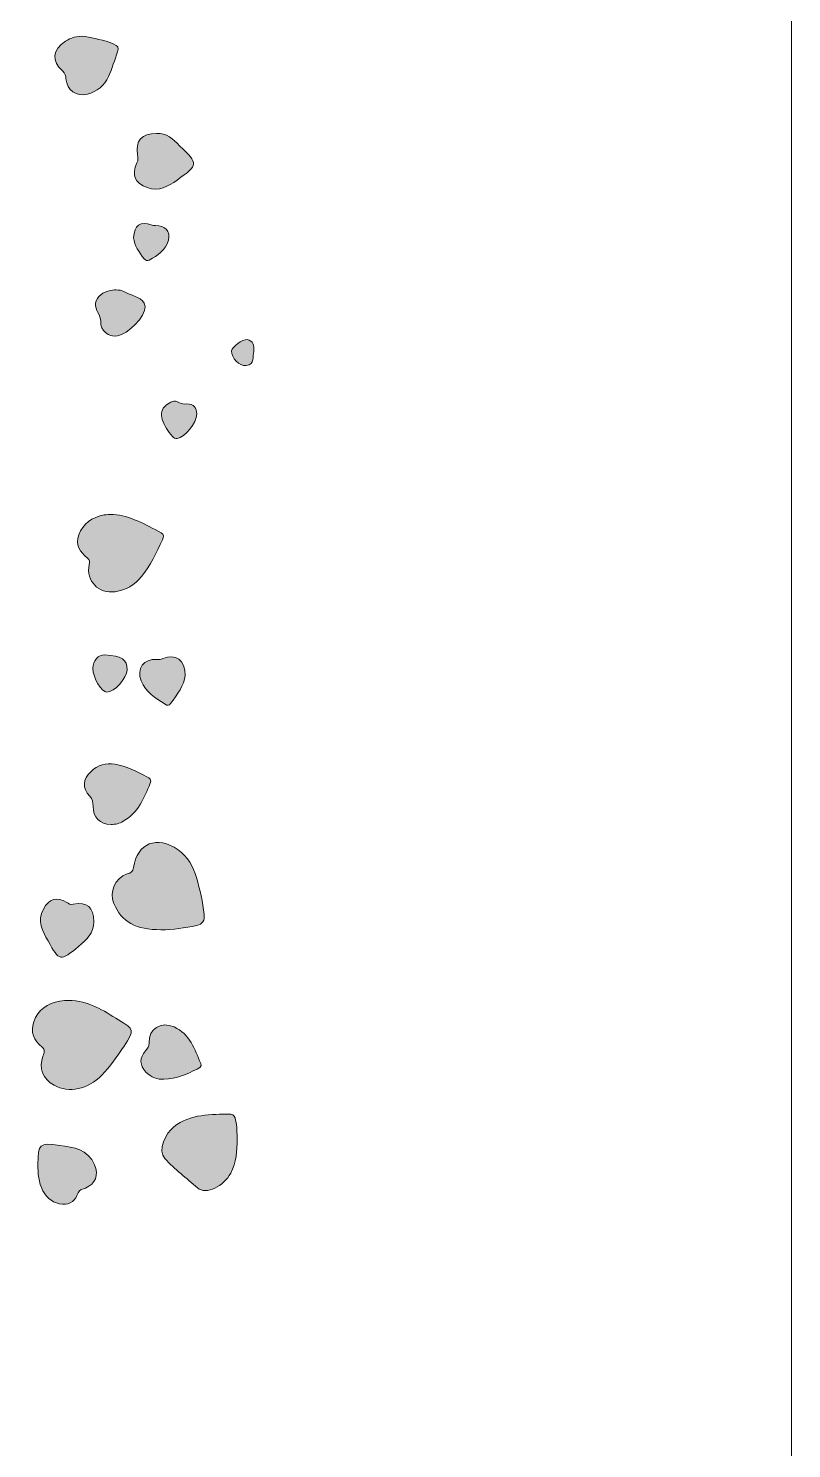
# Model space of a CAD drawing. Header units: inches. Extents: x 0 to 12, y -12 to 0.
# Drawn here: x 9.413 to 12, y -9.593 to -4.78 of the extents above; entities that cross this region are included whole.
import ezdxf

# ---------------------------------------------------------------- set-up
doc = ezdxf.new("R2010")
doc.units = ezdxf.units.IN
doc.header["$MEASUREMENT"] = 0
doc.layers.add('Layer 1', color=7, linetype='Continuous')

# ---------------------------------------------------------------- blocks, each defined once
blk = doc.blocks.new('block 2')
at = {"layer": 'Layer 1', "true_color": 0xffffff}
h = blk.add_hatch(color=7, dxfattribs=at)
h.dxf.hatch_style = 2
edge = h.paths.add_edge_path()
edge.add_spline(control_points=[(9.6062, -4.8071), (9.5764, -4.8046), (9.5568, -4.8121), (9.5394, -4.8232), (9.4949, -4.8517), (9.491, -4.8907), (9.5296, -4.9245), (9.5389, -4.9326), (9.5398, -4.9403), (9.5407, -4.951), (9.5436, -4.9888), (9.5763, -5.0118), (9.6133, -5.0025), (9.6463, -4.9942), (9.6713, -4.9742), (9.6849, -4.9433), (9.697, -4.916), (9.7055, -4.8871), (9.7159, -4.859), (9.721, -4.8452), (9.7156, -4.8384), (9.703, -4.8328), (9.6694, -4.8178), (9.6333, -4.8141), (9.6062, -4.8071)], knot_values=[0, 0, 0, 0, 1, 1, 1, 2, 2, 2, 3, 3, 3, 4, 4, 4, 5, 5, 5, 6, 6, 6, 7, 7, 7, 8, 8, 8, 8], degree=3, periodic=1)
h = blk.add_hatch(color=7, dxfattribs=at)
h.dxf.hatch_style = 2
edge = h.paths.add_edge_path()
edge.add_spline(control_points=[(9.8165, -5.3194), (9.8557, -5.3331), (9.8871, -5.3154), (9.9174, -5.2937), (9.9907, -5.241), (9.9908, -5.2408), (9.9261, -5.1774), (9.9038, -5.1555), (9.8811, -5.1335), (9.848, -5.1356), (9.7971, -5.1352), (9.7753, -5.1601), (9.7833, -5.2083), (9.7848, -5.2178), (9.7859, -5.2256), (9.7813, -5.235), (9.7615, -5.2754), (9.774, -5.3046), (9.8165, -5.3194)], knot_values=[0, 0, 0, 0, 1, 1, 1, 2, 2, 2, 3, 3, 3, 4, 4, 4, 5, 5, 5, 6, 6, 6, 6], degree=3, periodic=1)
h = blk.add_hatch(color=7, dxfattribs=at)
h.dxf.hatch_style = 2
edge = h.paths.add_edge_path()
edge.add_spline(control_points=[(9.8231, -5.5652), (9.8509, -5.5488), (9.879, -5.5316), (9.8878, -5.4978), (9.8956, -5.4677), (9.8768, -5.4471), (9.8444, -5.4483), (9.839, -5.4485), (9.8347, -5.4477), (9.8297, -5.4457), (9.7945, -5.4318), (9.7711, -5.4471), (9.7701, -5.4898), (9.7717, -5.5147), (9.788, -5.5385), (9.8063, -5.5613), (9.8105, -5.5665), (9.8171, -5.5687), (9.8231, -5.5652)], knot_values=[0, 0, 0, 0, 1, 1, 1, 2, 2, 2, 3, 3, 3, 4, 4, 4, 5, 5, 5, 6, 6, 6, 6], degree=3, periodic=1)
h = blk.add_hatch(color=7, dxfattribs=at)
h.dxf.hatch_style = 2
edge = h.paths.add_edge_path()
edge.add_spline(control_points=[(9.7432, -5.6745), (9.727, -5.6652), (9.7091, -5.6649), (9.6918, -5.668), (9.6654, -5.6727), (9.6469, -5.6877), (9.6408, -5.7111), (9.6384, -5.7366), (9.6599, -5.75), (9.6585, -5.7731), (9.6566, -5.8047), (9.6846, -5.8262), (9.7155, -5.8219), (9.7486, -5.8173), (9.8122, -5.7559), (9.8087, -5.7225), (9.8053, -5.6896), (9.7671, -5.6883), (9.7432, -5.6745)], knot_values=[0, 0, 0, 0, 1, 1, 1, 2, 2, 2, 3, 3, 3, 4, 4, 4, 5, 5, 5, 6, 6, 6, 6], degree=3, periodic=1)
h = blk.add_hatch(color=7, dxfattribs=at)
h.dxf.hatch_style = 2
edge = h.paths.add_edge_path()
edge.add_spline(control_points=[(10.102, -5.8728), (10.1007, -5.8954), (10.1281, -5.9253), (10.1514, -5.9228), (10.1829, -5.9193), (10.1714, -5.8903), (10.1773, -5.8752), (10.1798, -5.8534), (10.1751, -5.838), (10.1547, -5.8346), (10.1394, -5.832), (10.1027, -5.8603), (10.102, -5.8728)], knot_values=[0, 0, 0, 0, 1, 1, 1, 2, 2, 2, 3, 3, 3, 4, 4, 4, 4], degree=3, periodic=1)
h = blk.add_hatch(color=7, dxfattribs=at)
h.dxf.hatch_style = 2
edge = h.paths.add_edge_path()
edge.add_spline(control_points=[(9.9178, -6.1697), (9.9434, -6.1655), (9.9842, -6.1173), (9.984, -6.0861), (9.9835, -6.0674), (9.9752, -6.0519), (9.9492, -6.0526), (9.941, -6.0528), (9.9324, -6.0539), (9.9251, -6.0488), (9.9073, -6.0365), (9.8936, -6.0465), (9.8802, -6.0569), (9.8641, -6.0695), (9.862, -6.0866), (9.8672, -6.1048), (9.8737, -6.127), (9.8864, -6.1459), (9.902, -6.1628), (9.9063, -6.1675), (9.91, -6.171), (9.9178, -6.1697)], knot_values=[0, 0, 0, 0, 1, 1, 1, 2, 2, 2, 3, 3, 3, 4, 4, 4, 5, 5, 5, 6, 6, 6, 7, 7, 7, 7], degree=3, periodic=1)
h = blk.add_hatch(color=7, dxfattribs=at)
h.dxf.hatch_style = 2
edge = h.paths.add_edge_path()
edge.add_spline(control_points=[(9.7077, -6.689), (9.7443, -6.6838), (9.7741, -6.6659), (9.7971, -6.6372), (9.8271, -6.5996), (9.8476, -6.5565), (9.868, -6.5133), (9.8725, -6.5039), (9.8737, -6.4944), (9.8632, -6.4889), (9.8098, -6.4615), (9.7575, -6.4309), (9.7013, -6.4272), (9.6869, -6.4279), (9.6785, -6.4273), (9.6703, -6.4288), (9.6295, -6.436), (9.5988, -6.4581), (9.5841, -6.4967), (9.5716, -6.5295), (9.5879, -6.555), (9.6139, -6.5749), (9.6219, -6.5811), (9.6209, -6.588), (9.6192, -6.597), (9.6087, -6.6534), (9.6507, -6.697), (9.7077, -6.689)], knot_values=[0, 0, 0, 0, 1, 1, 1, 2, 2, 2, 3, 3, 3, 4, 4, 4, 5, 5, 5, 6, 6, 6, 7, 7, 7, 8, 8, 8, 9, 9, 9, 9], degree=3, periodic=1)
h = blk.add_hatch(color=7, dxfattribs=at)
h.dxf.hatch_style = 2
edge = h.paths.add_edge_path()
edge.add_spline(control_points=[(9.7477, -6.9538), (9.7482, -6.9185), (9.73, -6.9063), (9.6722, -6.9032), (9.6503, -6.902), (9.6327, -6.9222), (9.6323, -6.9491), (9.6319, -6.9801), (9.6611, -7.0301), (9.6795, -7.0298), (9.7052, -7.0293), (9.7472, -6.9825), (9.7477, -6.9538)], knot_values=[0, 0, 0, 0, 1, 1, 1, 2, 2, 2, 3, 3, 3, 4, 4, 4, 4], degree=3, periodic=1)
h = blk.add_hatch(color=7, dxfattribs=at)
h.dxf.hatch_style = 2
edge = h.paths.add_edge_path()
edge.add_spline(control_points=[(9.8956, -7.0682), (9.9182, -7.0372), (9.9412, -7.0063), (9.945, -6.9732), (9.945, -6.92), (9.9109, -6.897), (9.8694, -6.9155), (9.8625, -6.9185), (9.8561, -6.9192), (9.8485, -6.9186), (9.8049, -6.915), (9.7791, -6.9508), (9.7959, -6.9911), (9.8116, -7.0289), (9.844, -7.0498), (9.8766, -7.0705), (9.8839, -7.0752), (9.8903, -7.0755), (9.8956, -7.0682)], knot_values=[0, 0, 0, 0, 1, 1, 1, 2, 2, 2, 3, 3, 3, 4, 4, 4, 5, 5, 5, 6, 6, 6, 6], degree=3, periodic=1)
h = blk.add_hatch(color=7, dxfattribs=at)
h.dxf.hatch_style = 2
edge = h.paths.add_edge_path()
edge.add_spline(control_points=[(9.6217, -7.3819), (9.632, -7.3927), (9.6324, -7.4029), (9.6324, -7.4154), (9.6327, -7.4546), (9.6549, -7.4771), (9.6934, -7.4778), (9.7083, -7.4783), (9.722, -7.4742), (9.735, -7.467), (9.7861, -7.4388), (9.8047, -7.3875), (9.8264, -7.3384), (9.8315, -7.3268), (9.8238, -7.3204), (9.8153, -7.3161), (9.7803, -7.2984), (9.7452, -7.2801), (9.706, -7.2732), (9.6756, -7.2679), (9.6484, -7.2772), (9.6258, -7.298), (9.5973, -7.3243), (9.5949, -7.3537), (9.6217, -7.3819)], knot_values=[0, 0, 0, 0, 1, 1, 1, 2, 2, 2, 3, 3, 3, 4, 4, 4, 5, 5, 5, 6, 6, 6, 7, 7, 7, 8, 8, 8, 8], degree=3, periodic=1)
h = blk.add_hatch(color=7, dxfattribs=at)
h.dxf.hatch_style = 2
edge = h.paths.add_edge_path()
edge.add_spline(control_points=[(10.009, -7.7828), (10.005, -7.7401), (9.9945, -7.6989), (9.9831, -7.658), (9.9725, -7.6203), (9.9536, -7.5872), (9.9207, -7.5637), (9.8508, -7.5138), (9.7811, -7.5411), (9.77, -7.6235), (9.7681, -7.638), (9.7606, -7.6414), (9.7486, -7.6455), (9.7062, -7.66), (9.6866, -7.7049), (9.7034, -7.7461), (9.7286, -7.8078), (9.778, -7.8352), (9.8628, -7.8345), (9.9036, -7.835), (9.9435, -7.8289), (9.9832, -7.8202), (10.0055, -7.8154), (10.0109, -7.8036), (10.009, -7.7828)], knot_values=[0, 0, 0, 0, 1, 1, 1, 2, 2, 2, 3, 3, 3, 4, 4, 4, 5, 5, 5, 6, 6, 6, 7, 7, 7, 8, 8, 8, 8], degree=3, periodic=1)
h = blk.add_hatch(color=7, dxfattribs=at)
h.dxf.hatch_style = 2
edge = h.paths.add_edge_path()
edge.add_spline(control_points=[(9.5651, -7.7485), (9.5546, -7.7507), (9.5501, -7.746), (9.5432, -7.7418), (9.509, -7.7212), (9.4837, -7.7296), (9.4641, -7.765), (9.4418, -7.8056), (9.461, -7.8389), (9.48, -7.8727), (9.5191, -7.942), (9.5218, -7.9424), (9.5835, -7.8913), (9.6102, -7.8691), (9.6363, -7.8468), (9.6347, -7.8074), (9.6351, -7.758), (9.613, -7.7385), (9.5651, -7.7485)], knot_values=[0, 0, 0, 0, 1, 1, 1, 2, 2, 2, 3, 3, 3, 4, 4, 4, 5, 5, 5, 6, 6, 6, 6], degree=3, periodic=1)
h = blk.add_hatch(color=7, dxfattribs=at)
h.dxf.hatch_style = 2
edge = h.paths.add_edge_path()
edge.add_spline(control_points=[(9.5006, -8.3616), (9.5519, -8.3888), (9.6142, -8.3761), (9.6622, -8.3278), (9.6916, -8.2983), (9.7148, -8.2638), (9.7375, -8.2291), (9.773, -8.1746), (9.774, -8.1729), (9.7192, -8.1401), (9.668, -8.1094), (9.618, -8.0735), (9.549, -8.0747), (9.5425, -8.075), (9.5308, -8.0743), (9.5197, -8.0764), (9.4782, -8.0843), (9.4462, -8.1064), (9.4317, -8.1467), (9.4195, -8.1807), (9.4318, -8.2099), (9.4598, -8.2321), (9.4718, -8.2417), (9.4668, -8.2519), (9.4627, -8.2628), (9.4477, -8.3031), (9.4625, -8.3415), (9.5006, -8.3616)], knot_values=[0, 0, 0, 0, 1, 1, 1, 2, 2, 2, 3, 3, 3, 4, 4, 4, 5, 5, 5, 6, 6, 6, 7, 7, 7, 8, 8, 8, 9, 9, 9, 9], degree=3, periodic=1)
h = blk.add_hatch(color=7, dxfattribs=at)
h.dxf.hatch_style = 2
edge = h.paths.add_edge_path()
edge.add_spline(control_points=[(9.9072, -8.1641), (9.8615, -8.1442), (9.8215, -8.1699), (9.8222, -8.2183), (9.8224, -8.2306), (9.8171, -8.2368), (9.81, -8.2447), (9.7893, -8.2681), (9.7901, -8.2946), (9.8118, -8.3168), (9.8294, -8.3348), (9.851, -8.3434), (9.8726, -8.3406), (9.9165, -8.3416), (9.9505, -8.3228), (9.9853, -8.3071), (9.9926, -8.3039), (10.002, -8.2985), (9.9976, -8.2884), (9.9769, -8.2402), (9.9613, -8.1876), (9.9072, -8.1641)], knot_values=[0, 0, 0, 0, 1, 1, 1, 2, 2, 2, 3, 3, 3, 4, 4, 4, 5, 5, 5, 6, 6, 6, 7, 7, 7, 7], degree=3, periodic=1)
h = blk.add_hatch(color=7, dxfattribs=at)
h.dxf.hatch_style = 2
edge = h.paths.add_edge_path()
edge.add_spline(control_points=[(10.099, -8.4599), (10.0316, -8.4601), (9.963, -8.4584), (9.906, -8.5028), (9.8792, -8.5237), (9.8501, -8.5824), (9.8758, -8.6101), (9.9094, -8.6464), (9.9492, -8.6767), (9.9862, -8.7092), (10.016, -8.7354), (10.0762, -8.7033), (10.0991, -8.6595), (10.118, -8.6233), (10.1214, -8.5844), (10.1208, -8.5446), (10.1202, -8.5229), (10.121, -8.501), (10.1157, -8.4796), (10.1133, -8.4701), (10.1103, -8.4599), (10.099, -8.4599)], knot_values=[0, 0, 0, 0, 1, 1, 1, 2, 2, 2, 3, 3, 3, 4, 4, 4, 5, 5, 5, 6, 6, 6, 7, 7, 7, 7], degree=3, periodic=1)
h = blk.add_hatch(color=7, dxfattribs=at)
h.dxf.hatch_style = 2
edge = h.paths.add_edge_path()
edge.add_spline(control_points=[(9.5196, -8.5654), (9.4504, -8.5556), (9.4461, -8.5604), (9.4459, -8.629), (9.4452, -8.6604), (9.4475, -8.6908), (9.4629, -8.7195), (9.4773, -8.7468), (9.4997, -8.7618), (9.5289, -8.7648), (9.5564, -8.7676), (9.573, -8.7514), (9.5818, -8.7262), (9.5859, -8.7145), (9.5976, -8.7142), (9.6069, -8.7102), (9.6412, -8.6955), (9.652, -8.666), (9.6376, -8.6315), (9.6155, -8.5783), (9.5668, -8.572), (9.5196, -8.5654)], knot_values=[0, 0, 0, 0, 1, 1, 1, 2, 2, 2, 3, 3, 3, 4, 4, 4, 5, 5, 5, 6, 6, 6, 7, 7, 7, 7], degree=3, periodic=1)
at = {"layer": 'Layer 1', "lineweight": 0}
for points, knots in [([(9.6062, -4.8071), (9.5764, -4.8046), (9.5568, -4.8121), (9.5394, -4.8232), (9.4949, -4.8517), (9.491, -4.8907), (9.5296, -4.9245), (9.5389, -4.9326), (9.5398, -4.9403), (9.5407, -4.951), (9.5436, -4.9888), (9.5763, -5.0118), (9.6133, -5.0025), (9.6463, -4.9942), (9.6713, -4.9742), (9.6849, -4.9433), (9.697, -4.916), (9.7055, -4.8871), (9.7159, -4.859), (9.721, -4.8452), (9.7156, -4.8384), (9.703, -4.8328), (9.6694, -4.8178), (9.6333, -4.8141), (9.6062, -4.8071)], [0, 0, 0, 0, 1, 1, 1, 2, 2, 2, 3, 3, 3, 4, 4, 4, 5, 5, 5, 6, 6, 6, 7, 7, 7, 8, 8, 8, 8]), ([(9.8165, -5.3194), (9.8557, -5.3331), (9.8871, -5.3154), (9.9174, -5.2937), (9.9907, -5.241), (9.9908, -5.2408), (9.9261, -5.1774), (9.9038, -5.1555), (9.8811, -5.1335), (9.848, -5.1356), (9.7971, -5.1352), (9.7753, -5.1601), (9.7833, -5.2083), (9.7848, -5.2178), (9.7859, -5.2256), (9.7813, -5.235), (9.7615, -5.2754), (9.774, -5.3046), (9.8165, -5.3194)], [0, 0, 0, 0, 1, 1, 1, 2, 2, 2, 3, 3, 3, 4, 4, 4, 5, 5, 5, 6, 6, 6, 6]), ([(9.8231, -5.5652), (9.8509, -5.5488), (9.879, -5.5316), (9.8878, -5.4978), (9.8956, -5.4677), (9.8768, -5.4471), (9.8444, -5.4483), (9.839, -5.4485), (9.8347, -5.4477), (9.8297, -5.4457), (9.7945, -5.4318), (9.7711, -5.4471), (9.7701, -5.4898), (9.7717, -5.5147), (9.788, -5.5385), (9.8063, -5.5613), (9.8105, -5.5665), (9.8171, -5.5687), (9.8231, -5.5652)], [0, 0, 0, 0, 1, 1, 1, 2, 2, 2, 3, 3, 3, 4, 4, 4, 5, 5, 5, 6, 6, 6, 6]), ([(9.7432, -5.6745), (9.727, -5.6652), (9.7091, -5.6649), (9.6918, -5.668), (9.6654, -5.6727), (9.6469, -5.6877), (9.6408, -5.7111), (9.6384, -5.7366), (9.6599, -5.75), (9.6585, -5.7731), (9.6566, -5.8047), (9.6846, -5.8262), (9.7155, -5.8219), (9.7486, -5.8173), (9.8122, -5.7559), (9.8087, -5.7225), (9.8053, -5.6896), (9.7671, -5.6883), (9.7432, -5.6745)], [0, 0, 0, 0, 1, 1, 1, 2, 2, 2, 3, 3, 3, 4, 4, 4, 5, 5, 5, 6, 6, 6, 6]), ([(10.102, -5.8728), (10.1007, -5.8954), (10.1281, -5.9253), (10.1514, -5.9228), (10.1829, -5.9193), (10.1714, -5.8903), (10.1773, -5.8752), (10.1798, -5.8534), (10.1751, -5.838), (10.1547, -5.8346), (10.1394, -5.832), (10.1027, -5.8603), (10.102, -5.8728)], [0, 0, 0, 0, 1, 1, 1, 2, 2, 2, 3, 3, 3, 4, 4, 4, 4]), ([(9.9178, -6.1697), (9.9434, -6.1655), (9.9842, -6.1173), (9.984, -6.0861), (9.9835, -6.0674), (9.9752, -6.0519), (9.9492, -6.0526), (9.941, -6.0528), (9.9324, -6.0539), (9.9251, -6.0488), (9.9073, -6.0365), (9.8936, -6.0465), (9.8802, -6.0569), (9.8641, -6.0695), (9.862, -6.0866), (9.8672, -6.1048), (9.8737, -6.127), (9.8864, -6.1459), (9.902, -6.1628), (9.9063, -6.1675), (9.91, -6.171), (9.9178, -6.1697)], [0, 0, 0, 0, 1, 1, 1, 2, 2, 2, 3, 3, 3, 4, 4, 4, 5, 5, 5, 6, 6, 6, 7, 7, 7, 7]), ([(9.7077, -6.689), (9.7443, -6.6838), (9.7741, -6.6659), (9.7971, -6.6372), (9.8271, -6.5996), (9.8476, -6.5565), (9.868, -6.5133), (9.8725, -6.5039), (9.8737, -6.4944), (9.8632, -6.4889), (9.8098, -6.4615), (9.7575, -6.4309), (9.7013, -6.4272), (9.6869, -6.4279), (9.6785, -6.4273), (9.6703, -6.4288), (9.6295, -6.436), (9.5988, -6.4581), (9.5841, -6.4967), (9.5716, -6.5295), (9.5879, -6.555), (9.6139, -6.5749), (9.6219, -6.5811), (9.6209, -6.588), (9.6192, -6.597), (9.6087, -6.6534), (9.6507, -6.697), (9.7077, -6.689)], [0, 0, 0, 0, 1, 1, 1, 2, 2, 2, 3, 3, 3, 4, 4, 4, 5, 5, 5, 6, 6, 6, 7, 7, 7, 8, 8, 8, 9, 9, 9, 9]), ([(9.7477, -6.9538), (9.7482, -6.9185), (9.73, -6.9063), (9.6722, -6.9032), (9.6503, -6.902), (9.6327, -6.9222), (9.6323, -6.9491), (9.6319, -6.9801), (9.6611, -7.0301), (9.6795, -7.0298), (9.7052, -7.0293), (9.7472, -6.9825), (9.7477, -6.9538)], [0, 0, 0, 0, 1, 1, 1, 2, 2, 2, 3, 3, 3, 4, 4, 4, 4]), ([(9.8956, -7.0682), (9.9182, -7.0372), (9.9412, -7.0063), (9.945, -6.9732), (9.945, -6.92), (9.9109, -6.897), (9.8694, -6.9155), (9.8625, -6.9185), (9.8561, -6.9192), (9.8485, -6.9186), (9.8049, -6.915), (9.7791, -6.9508), (9.7959, -6.9911), (9.8116, -7.0289), (9.844, -7.0498), (9.8766, -7.0705), (9.8839, -7.0752), (9.8903, -7.0755), (9.8956, -7.0682)], [0, 0, 0, 0, 1, 1, 1, 2, 2, 2, 3, 3, 3, 4, 4, 4, 5, 5, 5, 6, 6, 6, 6]), ([(9.6217, -7.3819), (9.632, -7.3927), (9.6324, -7.4029), (9.6324, -7.4154), (9.6327, -7.4546), (9.6549, -7.4771), (9.6934, -7.4778), (9.7083, -7.4783), (9.722, -7.4742), (9.735, -7.467), (9.7861, -7.4388), (9.8047, -7.3875), (9.8264, -7.3384), (9.8315, -7.3268), (9.8238, -7.3204), (9.8153, -7.3161), (9.7803, -7.2984), (9.7452, -7.2801), (9.706, -7.2732), (9.6756, -7.2679), (9.6484, -7.2772), (9.6258, -7.298), (9.5973, -7.3243), (9.5949, -7.3537), (9.6217, -7.3819)], [0, 0, 0, 0, 1, 1, 1, 2, 2, 2, 3, 3, 3, 4, 4, 4, 5, 5, 5, 6, 6, 6, 7, 7, 7, 8, 8, 8, 8]), ([(10.009, -7.7828), (10.005, -7.7401), (9.9945, -7.6989), (9.9831, -7.658), (9.9725, -7.6203), (9.9536, -7.5872), (9.9207, -7.5637), (9.8508, -7.5138), (9.7811, -7.5411), (9.77, -7.6235), (9.7681, -7.638), (9.7606, -7.6414), (9.7486, -7.6455), (9.7062, -7.66), (9.6866, -7.7049), (9.7034, -7.7461), (9.7286, -7.8078), (9.778, -7.8352), (9.8628, -7.8345), (9.9036, -7.835), (9.9435, -7.8289), (9.9832, -7.8202), (10.0055, -7.8154), (10.0109, -7.8036), (10.009, -7.7828)], [0, 0, 0, 0, 1, 1, 1, 2, 2, 2, 3, 3, 3, 4, 4, 4, 5, 5, 5, 6, 6, 6, 7, 7, 7, 8, 8, 8, 8]), ([(9.5651, -7.7485), (9.5546, -7.7507), (9.5501, -7.746), (9.5432, -7.7418), (9.509, -7.7212), (9.4837, -7.7296), (9.4641, -7.765), (9.4418, -7.8056), (9.461, -7.8389), (9.48, -7.8727), (9.5191, -7.942), (9.5218, -7.9424), (9.5835, -7.8913), (9.6102, -7.8691), (9.6363, -7.8468), (9.6347, -7.8074), (9.6351, -7.758), (9.613, -7.7385), (9.5651, -7.7485)], [0, 0, 0, 0, 1, 1, 1, 2, 2, 2, 3, 3, 3, 4, 4, 4, 5, 5, 5, 6, 6, 6, 6]), ([(9.5006, -8.3616), (9.5519, -8.3888), (9.6142, -8.3761), (9.6622, -8.3278), (9.6916, -8.2983), (9.7148, -8.2638), (9.7375, -8.2291), (9.773, -8.1746), (9.774, -8.1729), (9.7192, -8.1401), (9.668, -8.1094), (9.618, -8.0735), (9.549, -8.0747), (9.5425, -8.075), (9.5308, -8.0743), (9.5197, -8.0764), (9.4782, -8.0843), (9.4462, -8.1064), (9.4317, -8.1467), (9.4195, -8.1807), (9.4318, -8.2099), (9.4598, -8.2321), (9.4718, -8.2417), (9.4668, -8.2519), (9.4627, -8.2628), (9.4477, -8.3031), (9.4625, -8.3415), (9.5006, -8.3616)], [0, 0, 0, 0, 1, 1, 1, 2, 2, 2, 3, 3, 3, 4, 4, 4, 5, 5, 5, 6, 6, 6, 7, 7, 7, 8, 8, 8, 9, 9, 9, 9]), ([(9.9072, -8.1641), (9.8615, -8.1442), (9.8215, -8.1699), (9.8222, -8.2183), (9.8224, -8.2306), (9.8171, -8.2368), (9.81, -8.2447), (9.7893, -8.2681), (9.7901, -8.2946), (9.8118, -8.3168), (9.8294, -8.3348), (9.851, -8.3434), (9.8726, -8.3406), (9.9165, -8.3416), (9.9505, -8.3228), (9.9853, -8.3071), (9.9926, -8.3039), (10.002, -8.2985), (9.9976, -8.2884), (9.9769, -8.2402), (9.9613, -8.1876), (9.9072, -8.1641)], [0, 0, 0, 0, 1, 1, 1, 2, 2, 2, 3, 3, 3, 4, 4, 4, 5, 5, 5, 6, 6, 6, 7, 7, 7, 7]), ([(10.099, -8.4599), (10.0316, -8.4601), (9.963, -8.4584), (9.906, -8.5028), (9.8792, -8.5237), (9.8501, -8.5824), (9.8758, -8.6101), (9.9094, -8.6464), (9.9492, -8.6767), (9.9862, -8.7092), (10.016, -8.7354), (10.0762, -8.7033), (10.0991, -8.6595), (10.118, -8.6233), (10.1214, -8.5844), (10.1208, -8.5446), (10.1202, -8.5229), (10.121, -8.501), (10.1157, -8.4796), (10.1133, -8.4701), (10.1103, -8.4599), (10.099, -8.4599)], [0, 0, 0, 0, 1, 1, 1, 2, 2, 2, 3, 3, 3, 4, 4, 4, 5, 5, 5, 6, 6, 6, 7, 7, 7, 7]), ([(9.5196, -8.5654), (9.4504, -8.5556), (9.4461, -8.5604), (9.4459, -8.629), (9.4452, -8.6604), (9.4475, -8.6908), (9.4629, -8.7195), (9.4773, -8.7468), (9.4997, -8.7618), (9.5289, -8.7648), (9.5564, -8.7676), (9.573, -8.7514), (9.5818, -8.7262), (9.5859, -8.7145), (9.5976, -8.7142), (9.6069, -8.7102), (9.6412, -8.6955), (9.652, -8.666), (9.6376, -8.6315), (9.6155, -8.5783), (9.5668, -8.572), (9.5196, -8.5654)], [0, 0, 0, 0, 1, 1, 1, 2, 2, 2, 3, 3, 3, 4, 4, 4, 5, 5, 5, 6, 6, 6, 7, 7, 7, 7])]:
    blk.add_open_spline(points, degree=3, knots=knots, dxfattribs=at)

msp = doc.modelspace()

# ---------------------------------------------------------------- linework, layer by layer
at = {"layer": 'Layer 1', "lineweight": 0}
msp.add_lwpolyline([(12, -12), (0, -12), (0, 0), (12, 0), (12, -12)], dxfattribs=at)

# ---------------------------------------------------------------- block references
at = {"layer": 'Layer 1'}
msp.add_blockref('block 2', (0, 0), dxfattribs=at)

doc.saveas('drawing.dxf')
